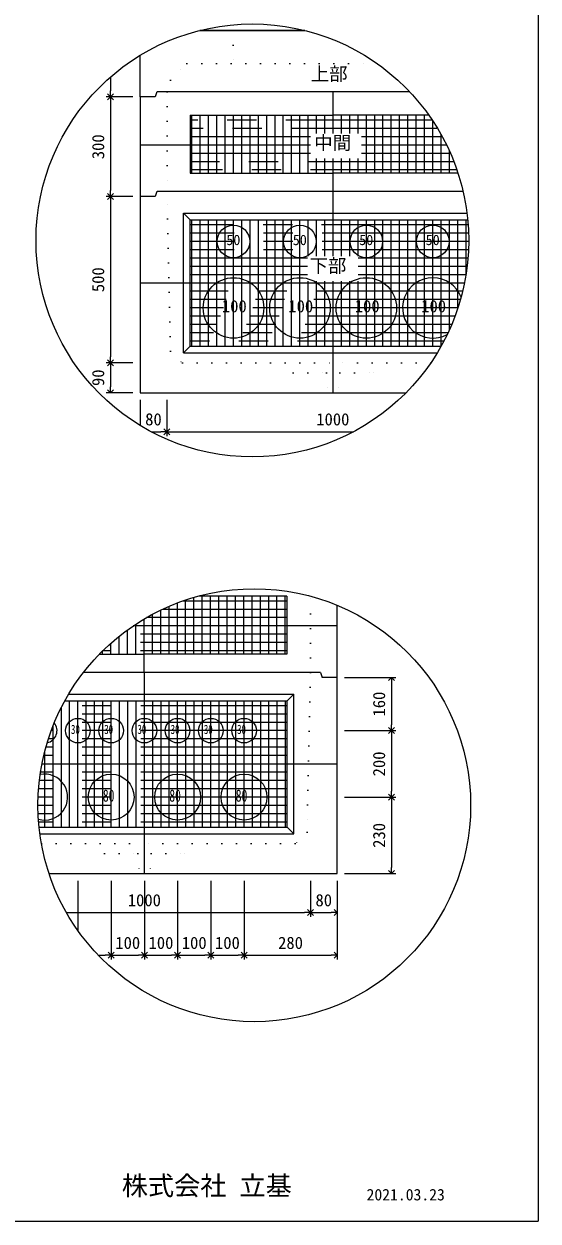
# Model space of a CAD drawing. Units: millimetres, scale not verified. Extents: x -4890 to 18490, y -2317 to 2317.
# Drawn here: x -2944 to -1830, y -1958 to 635 of the extents above; entities that cross this region are included whole.
import ezdxf
from ezdxf.enums import TextEntityAlignment as Align

# ---------------------------------------------------------------- set-up
doc = ezdxf.new("R2010")
doc.units = ezdxf.units.MM
doc.header["$LTSCALE"] = 10
for name, pattern in [('DASHED1', [1.8, 1.2, -0.6]), ('USER2', [50.8, 31.75, -6.35, 6.35, -6.35]), ('USER5', [3.185, 0.01, -3.175])]:
    doc.linetypes.add(name, pattern=pattern)
for name, color, linetype, lineweight in [('0-2_waku', 7, 'Continuous', 18), ('0-3_gaikei', 7, 'Continuous', 18), ('0-4_kakure', 7, 'DASHED1', 5), ('0-5_sunpou', 7, 'Continuous', 5), ('0-8_hole', 7, 'Continuous', 18), ('0-9_uchigawa', 6, 'Continuous', 18), ('0-E_文字１', 7, 'Continuous', 18), ('0-F_コア部分\u3000寸法補助線3', 150, 'USER2', 18), ('1-0_コア部分\u3000寸法補助線2', 150, 'USER2', 18), ('1-1_コア部分\u3000中心補助線', 1, 'Continuous', 18), ('1-2_コア部分\u3000寸法補助線', 7, 'USER2', 5), ('1-3_uchigawa2', 6, 'USER2', 18)]:
    doc.layers.add(name, color=color, linetype=linetype, lineweight=lineweight)
doc.styles.add('ＭＳ ゴシック', font='')
doc.styles.get('ＭＳ ゴシック').set_extended_font_data('MS Gothic')

# ---------------------------------------------------------------- blocks, each defined once
blk = doc.blocks.new('_Open90')
at = {"layer": '0-5_sunpou'}
blk.add_line((0, 0), (-1, 0), dxfattribs=at)
blk.add_lwpolyline([(-0.5, 0.5), (0, 0), (-0.5, -0.5)], dxfattribs=at)

msp = doc.modelspace()

# ---------------------------------------------------------------- linework, layer by layer
at = {"layer": '0-2_waku'}
for p in [(-1829.68, 2316.58), (-4889.68, -1958.42), (-4889.68, -1958.42), (-4889.68, -1958.42), (-4889.68, -1958.42)]:
    msp.add_line(p, (-1829.68, -1958.42), dxfattribs=at)
at = {"layer": '0-3_gaikei'}
for p, q in [((-2562.43, 620.94), (-2508.38, 620.94)), ((-2562.43, 620.94), (-2508.38, 620.94)), ((-2562.43, 620.94), (-2508.38, 620.94)), ((-2335.33, 620.94), (-2562.43, 620.94)), ((-2562.38, 620.94), (-2335.33, 620.94)), ((-2562.38, 620.94), (-2335.33, 620.94)), ((-2691.98, 476.94), (-2691.98, 566.95)), ((-2691.98, 476.94), (-2691.98, -163.86)), ((-2659.58, 476.94), (-2691.98, 476.94)), ((-2659.58, 476.94), (-2691.98, 476.94)), ((-2655.98, 487.74), (-2659.58, 476.94)), ((-2273.77, 487.74), (-2655.37, 487.74)), ((-2107.79, 487.74), (-2274.38, 487.74)), ((-2659.58, 260.94), (-2691.98, 260.94)), ((-2659.58, 260.94), (-2691.98, 260.94)), ((-2655.98, 271.74), (-2659.58, 260.94)), ((-2273.77, 271.74), (-2655.37, 271.74)), ((-1992.08, 271.74), (-2274.38, 271.74)), ((-2691.98, -163.86), (-2115.68, -163.86)), ((-2691.98, -163.86), (-2115.68, -163.86)), ((-2691.98, -163.86), (-2115.68, -163.86)), ((-2265.28, -982.45), (-2265.28, -624.49)), ((-2301.28, -770.05), (-2297.68, -780.85)), ((-2265.28, -780.85), (-2297.68, -780.85))]:
    msp.add_line(p, q, dxfattribs=at)
for points in [[(-2301.28, -770.05), (-2682.88, -770.05), (-2814.95, -770.05)], [(-2889.59, -1205.65), (-2265.28, -1205.65), (-2265.28, -780.85)], [(-2880.45, -1205.65), (-2265.28, -1205.65), (-2265.28, -780.85)]]:
    msp.add_lwpolyline(points, dxfattribs=at)
at = {"layer": '0-4_kakure', "linetype": 'USER5', "lineweight": 18}
for p, q in [((-2490.38, 620.94), (-2490.38, 633.06)), ((-2490.38, 620.94), (-2490.38, 548.94)), ((-2626.57, 512.94), (-2590.57, 548.94)), ((-2590.57, 548.94), (-2178.29, 548.94)), ((-2626.57, 512.94), (-2633.77, 487.74)), ((-2633.77, 487.74), (-2633.77, 271.74)), ((-2626.34, -73.86), (-2633.77, 271.74)), ((-2626.34, -73.86), (-2600.59, -99.06)), ((-2600.59, -99.06), (-2273.77, -99.06)), ((-2360.17, -120.66), (-2381.77, -99.06)), ((-2062.13, -99.06), (-2273.77, -99.06)), ((-2187.37, -120.66), (-2165.77, -99.06)), ((-2360.17, -120.66), (-2288.17, -120.66)), ((-2288.17, -120.66), (-2285.29, -163.86)), ((-2259.37, -120.66), (-2262.25, -163.86)), ((-2259.37, -120.66), (-2187.37, -120.66)), ((-2322.88, -770.05), (-2322.88, -604.91)), ((-2322.88, -770.05), (-2330.31, -1115.65)), ((-2906.12, -1140.85), (-2682.88, -1140.85)), ((-2769.28, -1162.45), (-2790.88, -1140.85)), ((-2356.06, -1140.85), (-2682.88, -1140.85)), ((-2596.48, -1162.45), (-2574.88, -1140.85)), ((-2330.31, -1115.65), (-2356.06, -1140.85)), ((-2769.28, -1162.45), (-2697.28, -1162.45)), ((-2697.28, -1162.45), (-2694.4, -1205.65)), ((-2668.48, -1162.45), (-2671.36, -1205.65)), ((-2668.48, -1162.45), (-2596.48, -1162.45))]:
    msp.add_line(p, q, dxfattribs=at)
at = {"layer": '0-5_sunpou', "color": 150, "lineweight": 18}
for p, q in [((-2756.29, 520.06), (-2756.29, 489.9)), ((-2707.82, 476.94), (-2765.65, 476.94)), ((-2723.66, 476.94), (-2765.65, 476.94)), ((-2756.29, 463.98), (-2756.29, 273.9)), ((-2707.82, 260.94), (-2765.65, 260.94)), ((-2707.82, 260.94), (-2765.65, 260.94)), ((-2756.29, 247.98), (-2756.29, -86.1)), ((-2707.82, -99.06), (-2765.65, -99.06)), ((-2723.66, -99.06), (-2765.65, -99.06)), ((-2756.29, -112.02), (-2756.29, -150.9)), ((-2707.82, -163.86), (-2765.65, -163.86)), ((-2691.98, -179.7), (-2691.98, -234.91)), ((-2634.38, -179.7), (-2634.38, -257.76)), ((-2634.38, -179.7), (-2634.38, -257.76)), ((-2668.2, -248.4), (-2647.34, -248.4)), ((-2621.42, -248.4), (-2229.56, -248.4)), ((-2249.44, -780.85), (-2138.13, -780.85)), ((-2147.49, -793.81), (-2147.49, -883.09)), ((-2249.44, -896.05), (-2138.13, -896.05)), ((-2249.44, -896.05), (-2138.13, -896.05)), ((-2147.49, -909.01), (-2147.49, -1027.09)), ((-2249.44, -1040.05), (-2138.13, -1040.05)), ((-2249.44, -1040.05), (-2138.13, -1040.05)), ((-2147.49, -1053.01), (-2147.49, -1192.69)), ((-2249.44, -1205.65), (-2138.13, -1205.65)), ((-2826.88, -1221.49), (-2826.88, -1329.29)), ((-2754.88, -1221.49), (-2754.88, -1391.94)), ((-2754.88, -1221.49), (-2754.88, -1391.94)), ((-2682.88, -1221.49), (-2682.88, -1391.94)), ((-2682.88, -1221.49), (-2682.88, -1391.94)), ((-2610.88, -1221.49), (-2610.88, -1391.94)), ((-2610.88, -1221.49), (-2610.88, -1391.94)), ((-2538.88, -1221.49), (-2538.88, -1391.94)), ((-2538.88, -1221.49), (-2538.88, -1391.94)), ((-2466.88, -1221.49), (-2466.88, -1391.94)), ((-2466.88, -1221.49), (-2466.88, -1391.94)), ((-2322.88, -1221.49), (-2322.88, -1299.55)), ((-2322.88, -1221.49), (-2322.88, -1299.55)), ((-2265.28, -1221.49), (-2265.28, -1299.55)), ((-2265.28, -1221.49), (-2265.28, -1391.94)), ((-2851.85, -1290.19), (-2335.84, -1290.19)), ((-2309.92, -1290.19), (-2278.24, -1290.19)), ((-2782.74, -1382.58), (-2767.84, -1382.58)), ((-2741.92, -1382.58), (-2695.84, -1382.58)), ((-2669.92, -1382.58), (-2623.84, -1382.58)), ((-2597.92, -1382.58), (-2551.84, -1382.58)), ((-2525.92, -1382.58), (-2479.84, -1382.58)), ((-2453.92, -1382.58), (-2278.24, -1382.58))]:
    msp.add_line(p, q, dxfattribs=at)
for centre in [(-2448.88, 166.02), (-2444.67, -1057.7)]:
    msp.add_circle(centre, 468.88, dxfattribs=at)
at = {"layer": '0-8_hole'}
for centre, radius in [((-2489.77, 163.74), 35.28), ((-2345.77, 163.74), 35.28), ((-2201.77, 163.74), 35.28), ((-2057.77, 163.74), 35.28), ((-2489.77, 19.74), 65.52), ((-2345.77, 19.74), 65.52), ((-2201.77, 19.74), 65.52), ((-2826.88, -896.05), 26.64), ((-2754.88, -896.05), 26.64), ((-2682.88, -896.05), 26.64), ((-2610.88, -896.05), 26.64), ((-2538.88, -896.05), 26.64), ((-2466.88, -896.05), 26.64), ((-2754.88, -1040.05), 49.68), ((-2610.88, -1040.05), 49.68), ((-2466.88, -1040.05), 49.68)]:
    msp.add_circle(centre, radius, dxfattribs=at)
for centre, radius, start, end in [((-2057.77, 19.74), 65.52, 20.66629, 298.32089), ((-2898.88, -896.05), 26.64, 281.59033, 39.2294), ((-2898.88, -1040.05), 49.68, 253.99064, 101.55918)]:
    msp.add_arc(centre, radius, start, end, dxfattribs=at)
at = {"layer": '0-9_uchigawa'}
for p, q in [((-2597.77, 224.94), (-2583.37, 210.54)), ((-2597.77, -77.46), (-2597.77, 224.94)), ((-2583.37, 210.54), (-2273.77, 210.54)), ((-2583.37, -63.06), (-2583.37, 210.54)), ((-2273.77, 210.54), (-1982.12, 210.54)), ((-2597.77, -77.46), (-2583.37, -63.06)), ((-2597.77, -77.46), (-2048.18, -77.46)), ((-2583.37, -63.06), (-2039.77, -63.06)), ((-2358.88, -1119.25), (-2358.88, -816.85)), ((-2373.28, -1104.85), (-2373.28, -831.25)), ((-2911.17, -1104.85), (-2373.28, -1104.85)), ((-2358.88, -1119.25), (-2373.28, -1104.85)), ((-2909.49, -1119.25), (-2358.88, -1119.25))]:
    msp.add_line(p, q, dxfattribs=at)
for points in [[(-2597.77, 224.94), (-2273.77, 224.94), (-1983.72, 224.94)], [(-2855.24, -831.25), (-2682.88, -831.25), (-2373.28, -831.25), (-2358.88, -816.85)], [(-2846.96, -816.85), (-2682.88, -816.85), (-2358.88, -816.85)]]:
    msp.add_lwpolyline(points, dxfattribs=at)
at = {"layer": '0-F_コア部分\u3000寸法補助線3'}
for p, q in [((-2579.77, 311.34), (-2579.77, 437.34)), ((-2543.77, 311.34), (-2543.77, 437.34)), ((-2507.77, 311.34), (-2507.77, 437.34)), ((-2471.77, 311.34), (-2471.77, 437.34)), ((-2435.77, 311.34), (-2435.77, 437.34)), ((-2399.77, 311.34), (-2399.77, 437.34)), ((-2363.77, 311.34), (-2363.77, 437.34)), ((-2327.77, 311.34), (-2327.77, 437.34)), ((-2291.77, 397.57), (-2291.77, 437.34)), ((-2255.77, 397.57), (-2255.77, 437.34)), ((-2219.77, 397.57), (-2219.77, 437.34)), ((-2183.77, 311.34), (-2183.77, 437.34)), ((-2147.77, 311.34), (-2147.77, 437.34)), ((-2111.77, 311.34), (-2111.77, 437.34)), ((-2075.77, 311.34), (-2075.77, 437.34)), ((-2322.77, 390.54), (-2583.37, 390.54)), ((-2037.25, 390.54), (-2212.61, 390.54)), ((-2039.77, 311.34), (-2039.77, 395.1)), ((-2322.77, 354.54), (-2583.37, 354.54)), ((-2291.77, 311.34), (-2291.77, 343.67)), ((-2255.77, 311.34), (-2255.77, 343.67)), ((-2219.77, 311.34), (-2219.77, 343.67)), ((-2019.57, 354.54), (-2212.61, 354.54)), ((-2003.77, 311.34), (-2003.77, 313.41)), ((-2579.77, -63.06), (-2579.77, 210.54)), ((-2543.77, -63.06), (-2543.77, 210.54)), ((-2507.77, -63.06), (-2507.77, 210.54)), ((-2471.77, -63.06), (-2471.77, 210.54)), ((-2435.77, -63.06), (-2435.77, 210.54)), ((-2399.77, -63.06), (-2399.77, 210.54)), ((-2363.77, -63.06), (-2363.77, 210.54)), ((-2327.77, 131.77), (-2327.77, 210.54)), ((-2291.77, 131.77), (-2291.77, 210.54)), ((-2255.77, 131.77), (-2255.77, 210.54)), ((-2219.77, 131.77), (-2219.77, 210.54)), ((-2183.77, -63.06), (-2183.77, 210.54)), ((-2147.77, -63.06), (-2147.77, 210.54)), ((-2111.77, -63.06), (-2111.77, 210.54)), ((-2075.77, -63.06), (-2075.77, 210.54)), ((-2039.77, -63.06), (-2039.77, 210.54)), ((-2003.77, 18.63), (-2003.77, 210.54)), ((-1981.22, 199.74), (-2583.37, 199.74)), ((-1980.01, 163.74), (-2583.37, 163.74)), ((-2329.39, 127.74), (-2583.37, 127.74)), ((-1981.57, 127.74), (-2219.23, 127.74)), ((-2329.39, 91.74), (-2583.37, 91.74)), ((-2327.77, -63.06), (-2327.77, 77.87)), ((-2291.77, -63.06), (-2291.77, 77.87)), ((-2255.77, -63.06), (-2255.77, 77.87)), ((-2219.77, -63.06), (-2219.77, 77.87)), ((-1985.92, 91.74), (-2219.23, 91.74)), ((-1993.16, 55.74), (-2583.37, 55.74)), ((-2003.4, 19.74), (-2583.37, 19.74)), ((-2016.88, -16.26), (-2583.37, -16.26)), ((-2033.91, -52.26), (-2583.37, -52.26)), ((-2593.49, -730.45), (-2593.49, -613.06)), ((-2557.49, -730.45), (-2557.49, -604.45)), ((-2521.49, -730.45), (-2521.49, -604.45)), ((-2485.49, -730.45), (-2485.49, -604.45)), ((-2449.49, -730.45), (-2449.49, -604.45)), ((-2413.49, -730.45), (-2413.49, -604.45)), ((-2377.49, -730.45), (-2377.49, -604.45)), ((-2665.49, -730.45), (-2665.49, -644.07)), ((-2629.49, -730.45), (-2629.49, -626.78)), ((-2701.49, -730.45), (-2701.49, -665.41)), ((-2373.89, -651.25), (-2678.44, -651.25)), ((-2737.49, -730.45), (-2737.49, -691.5)), ((-2373.89, -687.25), (-2732.1, -687.25)), ((-2773.49, -730.45), (-2773.49, -723.45)), ((-2373.28, -842.05), (-2861.01, -842.05)), ((-2844.88, -1104.85), (-2844.88, -831.25)), ((-2808.88, -1104.85), (-2808.88, -831.25)), ((-2772.88, -1104.85), (-2772.88, -831.25)), ((-2736.88, -1104.85), (-2736.88, -831.25)), ((-2700.88, -1104.85), (-2700.88, -831.25)), ((-2664.88, -1104.85), (-2664.88, -831.25)), ((-2628.88, -1104.85), (-2628.88, -831.25)), ((-2592.88, -1104.85), (-2592.88, -831.25)), ((-2556.88, -1104.85), (-2556.88, -831.25)), ((-2520.88, -1104.85), (-2520.88, -831.25)), ((-2484.88, -1104.85), (-2484.88, -831.25)), ((-2448.88, -1104.85), (-2448.88, -831.25)), ((-2412.88, -1104.85), (-2412.88, -831.25)), ((-2376.88, -1104.85), (-2376.88, -831.25)), ((-2373.28, -878.05), (-2877.77, -878.05)), ((-2880.88, -1104.85), (-2880.88, -885.74)), ((-2373.28, -914.05), (-2891, -914.05)), ((-2373.28, -950.05), (-2901.02, -950.05)), ((-2373.28, -986.05), (-2908.04, -986.05)), ((-2373.28, -1022.05), (-2912.19, -1022.05)), ((-2373.28, -1058.05), (-2913.55, -1058.05)), ((-2373.28, -1094.05), (-2912.14, -1094.05))]:
    msp.add_line(p, q, dxfattribs=at)
at = {"layer": '1-0_コア部分\u3000寸法補助線2'}
for p, q in [((-2561.77, 311.34), (-2561.77, 437.34)), ((-2525.77, 311.34), (-2525.77, 437.34)), ((-2489.77, 311.34), (-2489.77, 437.34)), ((-2453.77, 311.34), (-2453.77, 437.34)), ((-2381.77, 311.34), (-2381.77, 437.34)), ((-2309.77, 397.57), (-2309.77, 437.34)), ((-2237.77, 397.57), (-2237.77, 437.34)), ((-2165.77, 311.34), (-2165.77, 437.34)), ((-2093.77, 311.34), (-2093.77, 437.34)), ((-2047.59, 408.54), (-2583.37, 408.54)), ((-2309.77, 311.34), (-2309.77, 343.67)), ((-2237.77, 311.34), (-2237.77, 343.67)), ((-2021.77, 311.34), (-2021.77, 359.47)), ((-2012.11, 336.54), (-2583.37, 336.54)), ((-2525.77, -63.06), (-2525.77, 210.54)), ((-2489.77, -63.06), (-2489.77, 210.54)), ((-2453.77, -63.06), (-2453.77, 210.54)), ((-2381.77, -63.06), (-2381.77, 210.54)), ((-2309.77, 131.77), (-2309.77, 210.54)), ((-2237.77, 131.77), (-2237.77, 210.54)), ((-2165.77, -63.06), (-2165.77, 210.54)), ((-2093.77, -63.06), (-2093.77, 210.54)), ((-2021.77, -27.43), (-2021.77, 210.54)), ((-1980.27, 181.74), (-2583.37, 181.74)), ((-2329.39, 109.74), (-2583.37, 109.74)), ((-1983.39, 109.74), (-2219.23, 109.74)), ((-2309.77, -63.06), (-2309.77, 77.87)), ((-2237.77, -63.06), (-2237.77, 77.87)), ((-1997.89, 37.74), (-2583.37, 37.74)), ((-2024.93, -34.26), (-2583.37, -34.26)), ((-2575.49, -730.45), (-2575.49, -607.44)), ((-2503.49, -730.45), (-2503.49, -604.45)), ((-2431.49, -730.45), (-2431.49, -604.45)), ((-2647.49, -730.45), (-2647.49, -634.96)), ((-2373.89, -633.25), (-2643.89, -633.25)), ((-2719.49, -730.45), (-2719.49, -677.8)), ((-2373.89, -705.25), (-2753.91, -705.25)), ((-2862.88, -1104.85), (-2862.88, -845.69)), ((-2790.88, -1104.85), (-2790.88, -831.25)), ((-2718.88, -1104.85), (-2718.88, -831.25)), ((-2646.88, -1104.85), (-2646.88, -831.25)), ((-2574.88, -1104.85), (-2574.88, -831.25)), ((-2502.88, -1104.85), (-2502.88, -831.25)), ((-2430.88, -1104.85), (-2430.88, -831.25)), ((-2373.28, -860.05), (-2869.86, -860.05)), ((-2373.28, -932.05), (-2896.4, -932.05)), ((-2898.88, -1104.85), (-2898.88, -941.33)), ((-2373.28, -1004.05), (-2910.47, -1004.05)), ((-2373.28, -1076.05), (-2913.19, -1076.05))]:
    msp.add_line(p, q, dxfattribs=at)
at = {"layer": '1-1_コア部分\u3000中心補助線'}
for p, q in [((-2273.77, 397.57), (-2273.77, 487.74)), ((-2322.77, 372.54), (-2691.98, 372.54)), ((-2027.93, 372.54), (-2212.61, 372.54)), ((-2273.77, 271.74), (-2273.77, 343.67)), ((-2273.77, 131.77), (-2273.77, 271.74)), ((-2273.77, -163.86), (-2273.77, 77.87)), ((-2691.37, 73.74), (-1989.17, 73.74)), ((-2266.51, -669.25), (-2707.26, -669.25)), ((-2683.49, -770.05), (-2683.49, -654.2)), ((-2682.88, -1205.65), (-2682.88, -770.05)), ((-2904.9, -968.05), (-2265.28, -968.05))]:
    msp.add_line(p, q, dxfattribs=at)
at = {"layer": '1-2_コア部分\u3000寸法補助線'}
for p, q in [((-2059.04, 426.54), (-2583.37, 426.54)), ((-2561.77, 311.34), (-2561.77, 437.34)), ((-2489.77, 311.34), (-2489.77, 437.34)), ((-2417.77, 311.34), (-2417.77, 437.34)), ((-2345.77, 311.34), (-2345.77, 437.34)), ((-2201.77, 311.34), (-2201.77, 437.34)), ((-2129.77, 311.34), (-2129.77, 437.34)), ((-2057.77, 311.34), (-2057.77, 424.63)), ((-2005.5, 318.54), (-2583.37, 318.54)), ((-2561.77, -63.06), (-2561.77, 210.54)), ((-2489.77, -63.06), (-2489.77, 210.54)), ((-2417.77, -63.06), (-2417.77, 210.54)), ((-2345.77, -63.06), (-2345.77, 210.54)), ((-2201.77, -63.06), (-2201.77, 210.54)), ((-2129.77, -63.06), (-2129.77, 210.54)), ((-2057.77, -63.06), (-2057.77, 210.54)), ((-1985.77, 92.71), (-1985.77, 210.54)), ((-1980.44, 145.74), (-2583.37, 145.74)), ((-2009.72, 1.74), (-2583.37, 1.74)), ((-2611.49, -730.45), (-2611.49, -619.5)), ((-2373.89, -615.25), (-2599.87, -615.25)), ((-2539.49, -730.45), (-2539.49, -604.45)), ((-2467.49, -730.45), (-2467.49, -604.45)), ((-2395.49, -730.45), (-2395.49, -604.45)), ((-2373.89, -723.25), (-2773.29, -723.25)), ((-2755.49, -730.45), (-2755.49, -706.65)), ((-2826.88, -1104.85), (-2826.88, -831.25)), ((-2754.88, -1104.85), (-2754.88, -831.25)), ((-2610.88, -1104.85), (-2610.88, -831.25)), ((-2538.88, -1104.85), (-2538.88, -831.25)), ((-2466.88, -1104.85), (-2466.88, -831.25)), ((-2394.88, -1104.85), (-2394.88, -831.25)), ((-2373.28, -896.05), (-2884.8, -896.05)), ((-2898.88, -1104.85), (-2898.88, -941.33)), ((-2373.28, -1040.05), (-2913.22, -1040.05))]:
    msp.add_line(p, q, dxfattribs=at)
at = {"layer": '1-3_uchigawa2'}
for p, q in [((-2583.37, 437.34), (-2273.77, 437.34)), ((-2583.37, 437.34), (-2583.37, 311.34)), ((-2066.48, 437.34), (-2273.77, 437.34)), ((-2583.37, 311.34), (-2273.77, 311.34)), ((-2003.09, 311.34), (-2273.77, 311.34)), ((-2373.89, -604.45), (-2564.72, -604.45)), ((-2373.89, -604.45), (-2373.89, -730.45)), ((-2780.46, -730.45), (-2683.49, -730.45)), ((-2373.89, -730.45), (-2683.49, -730.45))]:
    msp.add_line(p, q, dxfattribs=at)

# ---------------------------------------------------------------- block references
at = {"layer": '0-5_sunpou', "xscale": 12.96, "yscale": 12.96}
for p, rotation in [((-2756.29, 476.94), 270), ((-2756.29, 476.94), 90), ((-2756.29, 260.94), 270), ((-2756.29, 260.94), 90), ((-2756.29, -99.06), 270), ((-2756.29, -99.06), 90), ((-2756.29, -163.86), 270), ((-2634.38, -248.4), 180), ((-2147.49, -780.85), 90), ((-2147.49, -896.05), 270), ((-2147.49, -896.05), 90), ((-2147.49, -1040.05), 270), ((-2147.49, -1040.05), 90), ((-2147.49, -1205.65), 270), ((-2322.88, -1290.19), 180), ((-2754.88, -1382.58), 180), ((-2682.88, -1382.58), 180), ((-2610.88, -1382.58), 180), ((-2538.88, -1382.58), 180), ((-2466.88, -1382.58), 180)]:
    msp.add_blockref('_Open90', p, dxfattribs=dict(at, rotation=rotation))
for p in [(-2634.38, -248.4), (-2322.88, -1290.19), (-2265.28, -1290.19), (-2754.88, -1382.58), (-2682.88, -1382.58), (-2610.88, -1382.58), (-2538.88, -1382.58), (-2466.88, -1382.58), (-2265.28, -1382.58)]:
    msp.add_blockref('_Open90', p, dxfattribs=at)

# ---------------------------------------------------------------- texts
at = {"layer": '0-5_sunpou', "style": 'ＭＳ ゴシック'}
for s, p in [('300', (-2762.05, 341.94)), ('500', (-2762.05, 53.94)), ('90', (-2762.05, -149.46)), ('160', (-2153.25, -865.45)), ('200', (-2153.25, -995.05)), ('230', (-2153.25, -1149.85))]:
    msp.add_text(s, height=26.39, rotation=90, dxfattribs=at).set_placement(p, align=Align.BOTTOM_LEFT)
for s, p in [('80', (-2681.18, -242.64)), ('1000', (-2310.38, -242.64)), ('1000', (-2718.88, -1284.43)), ('80', (-2312.08, -1284.43)), ('100', (-2745.88, -1376.82)), ('100', (-2673.88, -1376.82)), ('100', (-2601.88, -1376.82)), ('100', (-2529.88, -1376.82)), ('280', (-2393.08, -1376.82))]:
    msp.add_text(s, height=26.39, dxfattribs=at).set_placement(p, align=Align.BOTTOM_LEFT)
at = {"layer": '0-E_文字１', "style": 'ＭＳ ゴシック'}
for s, height, p in [('上部', 29.33, (-2322.57, 503.31)), ('中間', 29.33, (-2314.85, 353.84)), ('50', 22.43, (-2505.32, 149.09)), ('50', 22.43, (-2361.32, 149.09)), ('50', 22.43, (-2217.32, 149.09)), ('50', 22.43, (-2073.32, 149.09)), ('下部', 29.33, (-2325.08, 87.58)), ('100', 26.39, (-2514.93, 2.33)), ('100', 26.39, (-2370.93, 2.33)), ('100', 26.39, (-2226.93, 2.33)), ('100', 26.39, (-2082.93, 2.33)), ('株式会社 立基', 41.57, (-2731.91, -1914.94)), ('2021.03.23', 24.94, (-2201.4, -1921.15))]:
    msp.add_text(s, height=height, dxfattribs=at).set_placement(p, align=Align.BOTTOM_LEFT)
at = {"layer": '0-E_文字１', "style": 'ＭＳ ゴシック', "width": 0.7}
for s, height, p in [('30', 20.19, (-2842, -909.39)), ('30', 20.19, (-2770, -909.39)), ('30', 20.19, (-2698, -909.39)), ('30', 20.19, (-2626, -909.39)), ('30', 20.19, (-2554, -909.39)), ('30', 20.19, (-2482, -909.39)), ('80', 26.39, (-2772.93, -1057.82)), ('80', 26.39, (-2628.93, -1057.82)), ('80', 26.39, (-2484.93, -1057.82))]:
    msp.add_text(s, height=height, dxfattribs=at).set_placement(p, align=Align.BOTTOM_LEFT)

doc.saveas('drawing.dxf')
